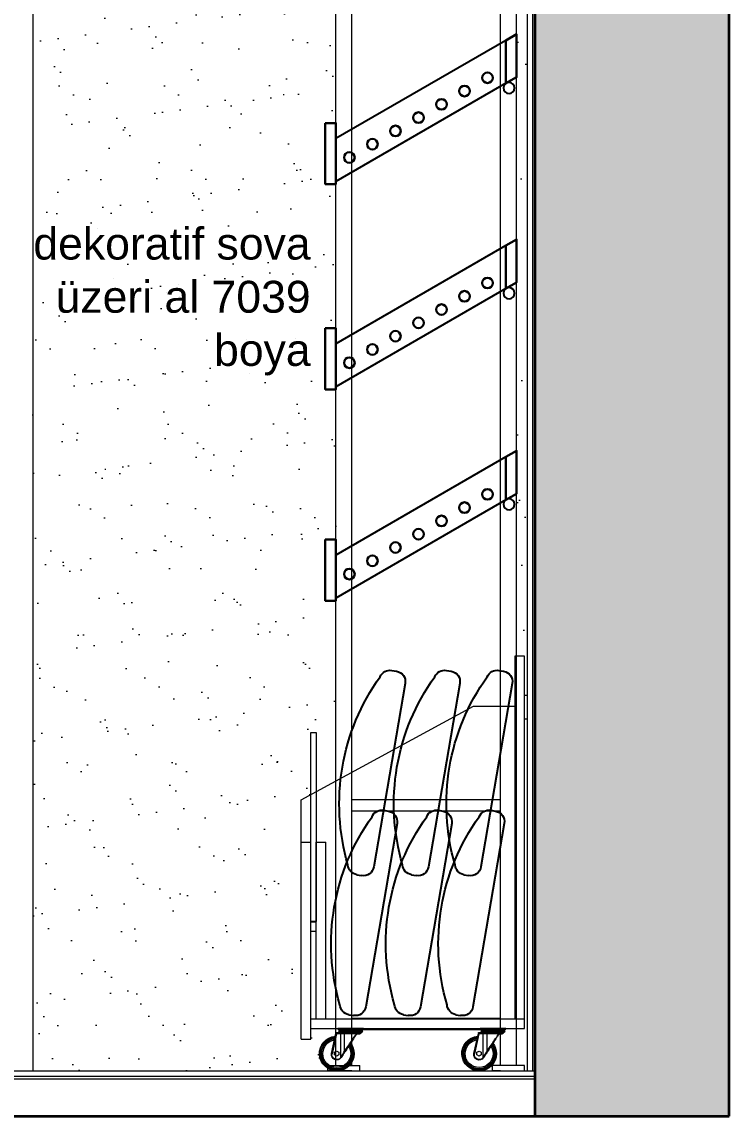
# Model space of a CAD drawing. Header units: millimetres. Extents: x 54215 to 67697, y 23496 to 56611.
# Drawn here: x 57411.3 to 57544.4, y 38749.4 to 38955.2 of the extents above; entities that cross this region are included whole.
import ezdxf

# ---------------------------------------------------------------- set-up
doc = ezdxf.new("R2010")
doc.units = ezdxf.units.MM
doc.layers.add('0 rölöve', color=7, linetype='Continuous', true_color=0xf1380e)
for name, color, linetype, lineweight in [('no3_ahsap gorunus arka ince', 53, 'Continuous', 15), ('no3_ahsap gorunus arka kalın', 43, 'Continuous', 15), ('no3_cam gorunus on', 142, 'Continuous', 15), ('no3_duvar kaplama', 8, 'Continuous', 0), ('no3_duvar mevcut', 4, 'Continuous', 35), ('no3_kutuprofil kesit', 74, 'Continuous', 18), ('no3_tefriş arka ince', 65, 'Continuous', 13), ('no3_yazı duvar', 152, 'Continuous', 0), ('no3_ölçü detay', 252, 'Continuous', 0), ('t_mob kesit', 32, 'Continuous', 30)]:
    doc.layers.add(name, color=color, linetype=linetype, lineweight=lineweight)
doc.layers.add('no3_ahsap kesit on', color=7, linetype='Continuous', lineweight=20, true_color=0xfca103)
doc.layers.add('t_gorunus', color=44, linetype='Continuous')
doc.styles.get("Standard").update_dxf_attribs({"font": 'arial.ttf'})

# ---------------------------------------------------------------- blocks, each defined once
blk = doc.blocks.new('sabit ekmek rafı')
at = {"layer": '0 rölöve'}
for centre in [(1483.83, 4327.21), (1483.83, 4288.61), (1483.83, 4248.9)]:
    blk.add_circle(centre, 1.05, dxfattribs=at)
at = {"layer": 'no3_kutuprofil kesit'}
for p, q in [((1482.41, 4143.33), (1482.41, 4344.33)), ((1482.41, 4344.33), (1516.41, 4344.33)), ((1485.41, 4341.33), (1482.41, 4344.33)), ((1513.41, 4341.33), (1516.41, 4344.33)), ((1516.41, 4143.33), (1516.41, 4344.33)), ((1485.41, 4143.33), (1485.41, 4341.33)), ((1485.41, 4341.33), (1513.41, 4341.33)), ((1513.41, 4143.33), (1513.41, 4341.33)), ((1485.41, 4193.29), (1513.41, 4193.29)), ((1485.41, 4191.19), (1513.41, 4191.19)), ((1485.41, 4152.18), (1513.41, 4152.18)), ((1485.41, 4150.08), (1513.41, 4150.08)), ((1480.91, 4142.33), (1480.91, 4143.33)), ((1480.91, 4143.33), (1486.91, 4143.33)), ((1486.91, 4142.33), (1486.91, 4143.33)), ((1511.91, 4142.33), (1511.91, 4143.33)), ((1517.91, 4143.33), (1511.91, 4143.33)), ((1517.91, 4142.33), (1517.91, 4143.33)), ((1482.41, 4142.33), (1480.91, 4142.33)), ((1485.41, 4142.33), (1482.41, 4142.33)), ((1485.41, 4142.33), (1486.91, 4142.33)), ((1513.41, 4142.33), (1511.91, 4142.33)), ((1516.41, 4142.33), (1513.41, 4142.33)), ((1513.41, 4142.33), (1516.41, 4142.33)), ((1516.41, 4142.33), (1517.91, 4142.33))]:
    blk.add_line(p, q, dxfattribs=at)
at = {"layer": 't_gorunus'}
for p, q in [((1484.41, 4336.17), (1516.41, 4317.7)), ((1484.41, 4328.09), (1516.41, 4309.62)), ((1484.41, 4297.57), (1516.41, 4279.1)), ((1484.41, 4289.49), (1516.41, 4271.02)), ((1484.41, 4257.82), (1516.41, 4239.34)), ((1484.41, 4249.74), (1516.41, 4231.26))]:
    blk.add_line(p, q, dxfattribs=at)
at = {"layer": 't_mob kesit'}
for points in [[(1484.41, 4336.17), (1484.41, 4328.09), (1482.41, 4329.24), (1482.41, 4337.33), (1484.41, 4336.17)], [(1518.41, 4320.62), (1516.41, 4320.62), (1516.41, 4309.12), (1518.41, 4309.12), (1518.41, 4320.62)], [(1484.41, 4297.57), (1484.41, 4289.49), (1482.41, 4290.64), (1482.41, 4298.73), (1484.41, 4297.57)], [(1518.41, 4282.02), (1516.41, 4282.02), (1516.41, 4270.52), (1518.41, 4270.52), (1518.41, 4282.02)], [(1484.41, 4257.82), (1484.41, 4249.74), (1482.41, 4250.89), (1482.41, 4258.97), (1484.41, 4257.82)], [(1518.41, 4242.26), (1516.41, 4242.26), (1516.41, 4230.76), (1518.41, 4230.76), (1518.41, 4242.26)]]:
    blk.add_lwpolyline(points, dxfattribs=at)
for centre in [(1487.88, 4329.13, 2), (1492.21, 4326.63, 2), (1496.54, 4324.13, 2), (1500.87, 4321.63, 2), (1505.2, 4319.13, 2), (1509.53, 4316.63, 2), (1513.86, 4314.13, 2), (1487.88, 4290.53, 2), (1492.21, 4288.03, 2), (1496.54, 4285.53, 2), (1500.87, 4283.03, 2), (1505.2, 4280.53, 2), (1509.53, 4278.03, 2), (1513.86, 4275.53, 2), (1487.88, 4250.78, 2), (1492.21, 4248.28, 2), (1496.54, 4245.78, 2), (1500.87, 4243.28, 2), (1505.2, 4240.78, 2), (1509.53, 4238.28, 2), (1513.86, 4235.78, 2)]:
    blk.add_circle(centre, 1, dxfattribs=at)
blk = doc.blocks.new('ekmek')
for p, q in [((1709.68, 744.61), (1708.77, 744.61)), ((1706.77, 742.61), (1706.77, 707.61)), ((1709.68, 705.61), (1708.77, 705.61))]:
    blk.add_line(p, q)
for centre, radius, start, end in [((1708.77, 742.61), 2, 90, 180), ((1709.68, 742.61), 2, 12.9946, 90), ((1674.81, 725.11), 40.96, 334.0108, 25.9892), ((1708.77, 707.61), 2, 180, 270), ((1709.68, 707.61), 2, 270, 347.0054)]:
    blk.add_arc(centre, radius, start, end)
blk = doc.blocks.new('ekmek arabası')
at = {"layer": 'no3_ahsap gorunus arka kalın'}
for p, q in [((1490.08, 4210.92), (1482.26, 4210.92)), ((1522.46, 4193.33), (1490.08, 4210.92)), ((1522.46, 4185.33), (1522.46, 4193.33))]:
    blk.add_line(p, q, dxfattribs=at)
at = {"layer": 'no3_ahsap kesit on'}
for p, q in [((1480.46, 4150.33), (1480.46, 4220.33)), ((1480.46, 4220.33), (1482.26, 4220.33)), ((1482.26, 4220.33), (1482.26, 4152.13)), ((1517.86, 4152.13), (1517.86, 4185.33)), ((1519.66, 4185.33), (1517.86, 4185.33)), ((1519.66, 4152.13), (1519.66, 4185.33)), ((1520.66, 4148.33), (1520.66, 4185.33)), ((1522.46, 4185.33), (1520.66, 4185.33)), ((1522.46, 4148.33), (1522.46, 4185.33)), ((1519.66, 4170.33), (1520.66, 4170.33)), ((1519.66, 4168.53), (1520.66, 4168.53)), ((1520.66, 4152.13), (1480.46, 4152.13)), ((1520.66, 4150.33), (1480.46, 4150.33)), ((1522.46, 4148.33), (1520.66, 4148.33))]:
    blk.add_line(p, q, dxfattribs=at)
at = {"layer": 'no3_cam gorunus on'}
blk.add_lwpolyline([(1519.66, 4170.43), (1520.66, 4170.43), (1520.66, 4206.01), (1519.66, 4206.01)], close=True, dxfattribs=at)
at = {"layer": 'no3_tefriş arka ince', "linetype": 'Continuous', "lineweight": 0}
for p, q in [((1483.99, 4150.33), (1484.27, 4150.33)), ((1483.99, 4150.33), (1483.99, 4150.21)), ((1484.27, 4150.21), (1483.99, 4150.21)), ((1484.03, 4150.16), (1484.27, 4150.16)), ((1484.14, 4150.16), (1484.14, 4150.16)), ((1484.14, 4150.16), (1488.62, 4150.16)), ((1484.14, 4149.77), (1484.14, 4149.93)), ((1488.62, 4149.93), (1484.14, 4149.93)), ((1488.62, 4149.77), (1484.14, 4149.77)), ((1488.54, 4150.02), (1484.21, 4150.02)), ((1484.27, 4150.33), (1488.48, 4150.33)), ((1488.48, 4150.21), (1484.27, 4150.21)), ((1484.27, 4150.16), (1488.48, 4150.16)), ((1484.35, 4149.55), (1484.48, 4149.55)), ((1484.48, 4149.55), (1484.61, 4149.55)), ((1484.48, 4149.55), (1484.48, 4149.35)), ((1484.48, 4149.35), (1484.61, 4149.35)), ((1484.61, 4149.55), (1487.8, 4149.55)), ((1484.61, 4149.55), (1484.61, 4149.46)), ((1484.61, 4149.35), (1484.61, 4149.35)), ((1484.61, 4149.35), (1484.95, 4149.35)), ((1484.69, 4149.27), (1485.01, 4149.27)), ((1485.11, 4149.33), (1487.51, 4149.33)), ((1487.51, 4146.06), (1487.51, 4149.33)), ((1487.51, 4149.33), (1488.27, 4149.33)), ((1488.27, 4149.55), (1487.8, 4149.55)), ((1488.27, 4149.55), (1488.27, 4149.33)), ((1489.03, 4149.55), (1488.27, 4149.55)), ((1488.27, 4149.33), (1488.27, 4144.82)), ((1488.27, 4149.33), (1489.06, 4149.33)), ((1488.48, 4150.35), (1488.48, 4150.33)), ((1488.48, 4150.33), (1488.77, 4150.33)), ((1488.48, 4150.33), (1488.48, 4150.21)), ((1488.77, 4150.21), (1488.48, 4150.21)), ((1488.48, 4150.21), (1488.48, 4150.16)), ((1488.48, 4150.16), (1488.73, 4150.16)), ((1488.62, 4150.16), (1488.62, 4150.16)), ((1488.62, 4149.93), (1488.62, 4149.77)), ((1488.77, 4150.21), (1488.77, 4150.33)), ((1489.06, 4149.33), (1489.87, 4145.56)), ((1489.96, 4145.58), (1489.14, 4149.35)), ((1510.77, 4150.33), (1511.06, 4150.33)), ((1510.77, 4150.33), (1510.77, 4150.21)), ((1511.06, 4150.21), (1510.77, 4150.21)), ((1510.82, 4150.16), (1511.06, 4150.16)), ((1510.92, 4150.16), (1510.92, 4150.16)), ((1510.92, 4150.16), (1515.41, 4150.16)), ((1510.92, 4149.77), (1510.92, 4149.93)), ((1515.41, 4149.93), (1510.92, 4149.93)), ((1515.41, 4149.77), (1510.92, 4149.77)), ((1515.33, 4150.02), (1511, 4150.02)), ((1511.06, 4150.33), (1515.27, 4150.33)), ((1515.27, 4150.21), (1511.06, 4150.21)), ((1511.06, 4150.16), (1515.27, 4150.16)), ((1511.14, 4149.55), (1511.27, 4149.55)), ((1511.27, 4149.55), (1511.39, 4149.55)), ((1511.27, 4149.55), (1511.27, 4149.35)), ((1511.27, 4149.35), (1511.39, 4149.35)), ((1511.39, 4149.55), (1514.59, 4149.55)), ((1511.39, 4149.55), (1511.39, 4149.46)), ((1511.39, 4149.35), (1511.39, 4149.35)), ((1511.39, 4149.35), (1511.74, 4149.35)), ((1511.48, 4149.27), (1511.8, 4149.27)), ((1511.9, 4149.33), (1514.3, 4149.33)), ((1514.3, 4146.06), (1514.3, 4149.33)), ((1514.3, 4149.33), (1515.06, 4149.33)), ((1515.06, 4149.55), (1514.59, 4149.55)), ((1515.06, 4149.55), (1515.06, 4149.33)), ((1515.82, 4149.55), (1515.06, 4149.55)), ((1515.06, 4149.33), (1515.06, 4144.82)), ((1515.06, 4149.33), (1515.84, 4149.33)), ((1515.27, 4150.35), (1515.27, 4150.33)), ((1515.27, 4150.33), (1515.56, 4150.33)), ((1515.27, 4150.33), (1515.27, 4150.21)), ((1515.56, 4150.21), (1515.27, 4150.21)), ((1515.27, 4150.21), (1515.27, 4150.16)), ((1515.27, 4150.16), (1515.52, 4150.16)), ((1515.41, 4150.16), (1515.41, 4150.16)), ((1515.41, 4149.93), (1515.41, 4149.77)), ((1515.56, 4150.21), (1515.56, 4150.33)), ((1515.84, 4149.33), (1516.66, 4145.56)), ((1516.75, 4145.58), (1515.93, 4149.35)), ((1488.99, 4146.07), (1488.58, 4145.83)), ((1488.58, 4145.83), (1488.58, 4145.35)), ((1488.58, 4145.35), (1488.99, 4145.12)), ((1489.4, 4145.83), (1488.99, 4146.07)), ((1488.99, 4145.12), (1489.4, 4145.35)), ((1489.4, 4145.35), (1489.4, 4145.83)), ((1515.78, 4146.07), (1515.37, 4145.83)), ((1515.37, 4145.83), (1515.37, 4145.35)), ((1515.37, 4145.35), (1515.78, 4145.12)), ((1516.19, 4145.83), (1515.78, 4146.07)), ((1515.78, 4145.12), (1516.19, 4145.35)), ((1516.19, 4145.35), (1516.19, 4145.83)), ((1488.16, 4144.83), (1488.2, 4144.77)), ((1488.27, 4144.82), (1488.23, 4144.88)), ((1514.95, 4144.83), (1514.99, 4144.77)), ((1515.06, 4144.82), (1515.02, 4144.88))]:
    blk.add_line(p, q, dxfattribs=at)
at = {"layer": 'no3_tefriş arka ince', "linetype": 'Continuous', "lineweight": 0, "flags": 128}
for points in [[(1487.39, 4149.55), (1487.42, 4149.55), (1487.44, 4149.53), (1487.46, 4149.51), (1487.48, 4149.49), (1487.49, 4149.45), (1487.5, 4149.42), (1487.51, 4149.38), (1487.51, 4149.33)], [(1489.03, 4149.55), (1489.03, 4149.55), (1489.03, 4149.53), (1489.03, 4149.51), (1489.04, 4149.49), (1489.04, 4149.45), (1489.05, 4149.42), (1489.05, 4149.38), (1489.06, 4149.33)], [(1489.06, 4149.33), (1489.07, 4149.34), (1489.09, 4149.34), (1489.1, 4149.34), (1489.12, 4149.35), (1489.13, 4149.35), (1489.14, 4149.35), (1489.14, 4149.35), (1489.14, 4149.35)], [(1489.11, 4149.48), (1489.11, 4149.48), (1489.12, 4149.47), (1489.12, 4149.46), (1489.12, 4149.44), (1489.13, 4149.42), (1489.13, 4149.4), (1489.14, 4149.38), (1489.14, 4149.35)], [(1514.18, 4149.55), (1514.2, 4149.55), (1514.23, 4149.53), (1514.25, 4149.51), (1514.26, 4149.49), (1514.28, 4149.45), (1514.29, 4149.42), (1514.3, 4149.38), (1514.3, 4149.33)], [(1515.82, 4149.55), (1515.82, 4149.55), (1515.82, 4149.53), (1515.82, 4149.51), (1515.82, 4149.49), (1515.83, 4149.45), (1515.83, 4149.42), (1515.84, 4149.38), (1515.84, 4149.33)], [(1515.84, 4149.33), (1515.86, 4149.34), (1515.88, 4149.34), (1515.89, 4149.34), (1515.9, 4149.35), (1515.91, 4149.35), (1515.92, 4149.35), (1515.93, 4149.35), (1515.93, 4149.35)], [(1515.9, 4149.48), (1515.9, 4149.48), (1515.9, 4149.47), (1515.91, 4149.46), (1515.91, 4149.44), (1515.91, 4149.42), (1515.92, 4149.4), (1515.92, 4149.38), (1515.93, 4149.35)], [(1485.44, 4149.1), (1485.44, 4149.09), (1485.43, 4149.08), (1485.42, 4149.08), (1485.42, 4149.07), (1485.41, 4149.06), (1485.41, 4149.06), (1485.41, 4149.05), (1485.41, 4149.05)], [(1485.41, 4149.05), (1485.56, 4148.83), (1485.71, 4148.6), (1485.86, 4148.36), (1486.02, 4148.12), (1486.17, 4147.88), (1486.33, 4147.63), (1486.49, 4147.39), (1486.65, 4147.14), (1486.81, 4146.91), (1486.96, 4146.67), (1487.11, 4146.44), (1487.25, 4146.22), (1487.39, 4146.01)], [(1487.51, 4146.06), (1487.37, 4146.27), (1487.22, 4146.49), (1487.06, 4146.72), (1486.9, 4146.95), (1486.74, 4147.19), (1486.57, 4147.43), (1486.41, 4147.68), (1486.24, 4147.92), (1486.08, 4148.17), (1485.91, 4148.41), (1485.75, 4148.64), (1485.6, 4148.87), (1485.44, 4149.1)], [(1512.23, 4149.1), (1512.22, 4149.09), (1512.21, 4149.08), (1512.21, 4149.08), (1512.2, 4149.07), (1512.2, 4149.06), (1512.2, 4149.06), (1512.2, 4149.05), (1512.2, 4149.05)], [(1512.2, 4149.05), (1512.34, 4148.83), (1512.49, 4148.6), (1512.65, 4148.36), (1512.8, 4148.12), (1512.96, 4147.88), (1513.12, 4147.63), (1513.28, 4147.39), (1513.44, 4147.14), (1513.59, 4146.91), (1513.75, 4146.67), (1513.9, 4146.44), (1514.04, 4146.22), (1514.18, 4146.01)], [(1514.3, 4146.06), (1514.15, 4146.27), (1514, 4146.49), (1513.85, 4146.72), (1513.69, 4146.95), (1513.53, 4147.19), (1513.36, 4147.43), (1513.2, 4147.68), (1513.03, 4147.92), (1512.86, 4148.17), (1512.7, 4148.41), (1512.54, 4148.64), (1512.38, 4148.87), (1512.23, 4149.1)], [(1487.51, 4146.06), (1487.49, 4146.04), (1487.48, 4146.03), (1487.46, 4146.02), (1487.44, 4146.01), (1487.42, 4146.01), (1487.41, 4146), (1487.4, 4146), (1487.39, 4146.01)], [(1487.39, 4146.01), (1487.51, 4145.83), (1487.63, 4145.64), (1487.76, 4145.44), (1487.89, 4145.24), (1488.02, 4145.04), (1488.16, 4144.83)], [(1488.23, 4144.88), (1488.08, 4145.13), (1487.93, 4145.37), (1487.78, 4145.61), (1487.64, 4145.84), (1487.51, 4146.06)], [(1489.87, 4145.56), (1489.89, 4145.57), (1489.91, 4145.57), (1489.92, 4145.57), (1489.93, 4145.58), (1489.94, 4145.58), (1489.95, 4145.58), (1489.96, 4145.58), (1489.96, 4145.58)], [(1514.3, 4146.06), (1514.28, 4146.04), (1514.26, 4146.03), (1514.24, 4146.02), (1514.23, 4146.01), (1514.21, 4146.01), (1514.19, 4146), (1514.18, 4146), (1514.18, 4146.01)], [(1514.18, 4146.01), (1514.3, 4145.83), (1514.42, 4145.64), (1514.55, 4145.44), (1514.68, 4145.24), (1514.81, 4145.04), (1514.95, 4144.83)], [(1515.02, 4144.88), (1514.87, 4145.13), (1514.72, 4145.37), (1514.57, 4145.61), (1514.43, 4145.84), (1514.3, 4146.06)], [(1516.66, 4145.56), (1516.68, 4145.57), (1516.69, 4145.57), (1516.71, 4145.57), (1516.72, 4145.58), (1516.73, 4145.58), (1516.74, 4145.58), (1516.74, 4145.58), (1516.75, 4145.58)], [(1488.27, 4144.82), (1488.26, 4144.81), (1488.25, 4144.8), (1488.23, 4144.79), (1488.22, 4144.78), (1488.21, 4144.78), (1488.21, 4144.77), (1488.2, 4144.77), (1488.2, 4144.77)], [(1515.06, 4144.82), (1515.05, 4144.81), (1515.03, 4144.8), (1515.02, 4144.79), (1515.01, 4144.78), (1515, 4144.78), (1515, 4144.77), (1514.99, 4144.77), (1514.99, 4144.77)]]:
    blk.add_lwpolyline(points, dxfattribs=at)
at = {"layer": 'no3_tefriş arka ince', "linetype": 'Continuous', "lineweight": 0}
for centre, radius, start, end in [((1484.03, 4150.21), 0.0435, 180, 270), ((1484.35, 4149.77), 0.218, 180, 270), ((1485.02, 4149.34), 0.0739, 175.0503, 257.8305), ((1488.4, 4149.77), 0.218, 270, 0), ((1488.73, 4150.21), 0.0435, 270, 0), ((1488.73, 4150.33), 0.0435, 0, 34.0681), ((1489.03, 4149.46), 0.087, 12.2199, 90), ((1510.82, 4150.21), 0.0435, 180, 270), ((1511.14, 4149.77), 0.218, 180, 270), ((1511.81, 4149.34), 0.0739, 175.0503, 257.8305), ((1515.19, 4149.77), 0.218, 270, 0), ((1515.52, 4150.21), 0.0435, 270, 0), ((1515.52, 4150.33), 0.0435, 0, 34.0681), ((1515.82, 4149.46), 0.087, 12.2199, 90), ((1488.99, 4145.59), 3.26, 180, 85.3685), ((1488.99, 4145.59), 3.26, 142.9774, 180), ((1488.99, 4145.59), 3.18, 180, 84.9026), ((1488.99, 4145.59), 3.18, 143.5345, 180), ((1488.99, 4145.59), 3.13, 143.8276, 0), ((1488.99, 4145.59), 2.9, 145.5913, 180), ((1488.99, 4145.59), 2.85, 146.0352, 180), ((1488.99, 4145.59), 3.13, 0, 84.6577), ((1488.99, 4145.59), 2.9, 360, 83.1871), ((1488.99, 4145.59), 2.85, 360, 82.8179), ((1488.99, 4145.59), 2.62, 360, 81.0829), ((1515.78, 4145.59), 3.26, 180, 85.3685), ((1515.78, 4145.59), 3.26, 142.9774, 180), ((1515.78, 4145.59), 3.18, 180, 84.9026), ((1515.78, 4145.59), 3.18, 143.5345, 180), ((1515.78, 4145.59), 3.13, 143.8276, 0), ((1515.78, 4145.59), 2.9, 145.5913, 180), ((1515.78, 4145.59), 2.85, 146.0352, 180), ((1515.78, 4145.59), 3.13, 0, 84.6577), ((1515.78, 4145.59), 2.9, 360, 83.1871), ((1515.78, 4145.59), 2.85, 360, 82.8179), ((1515.78, 4145.59), 2.62, 360, 81.0829), ((1488.99, 4145.59), 2.9, 180, 360), ((1488.99, 4145.59), 2.85, 180, 360), ((1488.99, 4145.59), 2.62, 148.1272, 180), ((1488.99, 4145.59), 2.62, 180, 360), ((1488.99, 4145.37), 0.992, 217.5858, 12.2199), ((1488.99, 4145.37), 0.905, 217.5858, 12.2199), ((1515.78, 4145.59), 2.9, 180, 360), ((1515.78, 4145.59), 2.85, 180, 360), ((1515.78, 4145.59), 2.62, 148.1272, 180), ((1515.78, 4145.59), 2.62, 180, 360), ((1515.78, 4145.37), 0.992, 217.5858, 12.2199), ((1515.78, 4145.37), 0.905, 217.5858, 12.2199), ((1487.38, 4146.14), 1.52, 300.5709, 303.928), ((1514.17, 4146.14), 1.52, 300.5709, 303.928)]:
    blk.add_arc(centre, radius, start, end, dxfattribs=at)
for points, knots in [([(1484.25, 4150.02), (1484.23, 4150.03), (1484.2, 4150.04), (1484.16, 4150.08), (1484.14, 4150.12), (1484.14, 4150.14), (1484.14, 4150.16)], [0, 0, 0, 0, 0.27953, 0.570544, 0.793268, 1, 1, 1, 1]), ([(1484.14, 4149.93), (1484.14, 4149.94), (1484.14, 4149.97), (1484.16, 4150), (1484.19, 4150.02), (1484.2, 4150.02), (1484.21, 4150.02)], [0, 0, 0, 0, 0.265409, 0.552726, 0.781188, 1, 1, 1, 1]), ([(1484.61, 4149.46), (1484.61, 4149.45), (1484.61, 4149.44), (1484.61, 4149.4), (1484.61, 4149.37), (1484.61, 4149.35)], [0, 0, 0, 0, 0.250228, 0.658711, 1, 1, 1, 1]), ([(1484.61, 4149.35), (1484.61, 4149.34), (1484.61, 4149.32), (1484.62, 4149.3), (1484.64, 4149.28), (1484.67, 4149.27), (1484.68, 4149.27), (1484.69, 4149.27), (1484.69, 4149.27)], [0, 0, 0, 0, 0.152265, 0.368123, 0.588011, 0.816916, 0.996049, 1, 1, 1, 1]), ([(1484.95, 4149.35), (1484.97, 4149.35), (1485.02, 4149.35), (1485.07, 4149.34), (1485.1, 4149.33), (1485.11, 4149.33), (1485.11, 4149.33)], [0, 0, 0, 0, 0.415021, 0.818494, 0.989206, 1, 1, 1, 1]), ([(1485.01, 4149.27), (1485.04, 4149.27), (1485.09, 4149.26), (1485.19, 4149.24), (1485.31, 4149.18), (1485.38, 4149.09), (1485.41, 4149.05)], [0, 0, 0, 0, 0.203277, 0.411381, 0.708455, 1, 1, 1, 1]), ([(1485.44, 4149.1), (1485.4, 4149.15), (1485.32, 4149.24), (1485.2, 4149.31), (1485.13, 4149.33), (1485.11, 4149.33)], [0, 0, 0, 0, 0.430606, 0.865023, 1, 1, 1, 1]), ([(1488.62, 4150.16), (1488.62, 4150.14), (1488.61, 4150.11), (1488.59, 4150.06), (1488.55, 4150.04), (1488.52, 4150.03), (1488.51, 4150.02)], [0, 0, 0, 0, 0.265646, 0.553127, 0.781569, 1, 1, 1, 1]), ([(1488.54, 4150.02), (1488.55, 4150.02), (1488.58, 4150.01), (1488.6, 4149.99), (1488.62, 4149.96), (1488.62, 4149.94), (1488.62, 4149.93)], [0, 0, 0, 0, 0.279968, 0.570878, 0.793403, 1, 1, 1, 1]), ([(1511.03, 4150.02), (1511.02, 4150.03), (1510.98, 4150.04), (1510.95, 4150.08), (1510.93, 4150.12), (1510.93, 4150.14), (1510.92, 4150.16)], [0, 0, 0, 0, 0.27953, 0.570544, 0.793268, 1, 1, 1, 1]), ([(1510.92, 4149.93), (1510.93, 4149.94), (1510.93, 4149.97), (1510.95, 4150), (1510.97, 4150.02), (1510.99, 4150.02), (1511, 4150.02)], [0, 0, 0, 0, 0.265409, 0.552726, 0.781188, 1, 1, 1, 1]), ([(1511.39, 4149.46), (1511.39, 4149.45), (1511.39, 4149.44), (1511.39, 4149.4), (1511.39, 4149.37), (1511.39, 4149.35)], [0, 0, 0, 0, 0.250228, 0.658711, 1, 1, 1, 1]), ([(1511.39, 4149.35), (1511.39, 4149.34), (1511.4, 4149.32), (1511.41, 4149.3), (1511.43, 4149.28), (1511.45, 4149.27), (1511.47, 4149.27), (1511.48, 4149.27), (1511.48, 4149.27)], [0, 0, 0, 0, 0.152265, 0.368123, 0.588011, 0.816916, 0.996049, 1, 1, 1, 1]), ([(1511.74, 4149.35), (1511.76, 4149.35), (1511.8, 4149.35), (1511.86, 4149.34), (1511.89, 4149.33), (1511.9, 4149.33), (1511.9, 4149.33)], [0, 0, 0, 0, 0.415021, 0.818494, 0.989206, 1, 1, 1, 1]), ([(1511.8, 4149.27), (1511.82, 4149.27), (1511.88, 4149.26), (1511.98, 4149.24), (1512.1, 4149.18), (1512.16, 4149.09), (1512.2, 4149.05)], [0, 0, 0, 0, 0.203277, 0.411381, 0.708455, 1, 1, 1, 1]), ([(1512.23, 4149.1), (1512.19, 4149.15), (1512.11, 4149.24), (1511.99, 4149.31), (1511.92, 4149.33), (1511.9, 4149.33)], [0, 0, 0, 0, 0.430606, 0.865023, 1, 1, 1, 1]), ([(1515.41, 4150.16), (1515.41, 4150.14), (1515.4, 4150.11), (1515.37, 4150.06), (1515.34, 4150.04), (1515.31, 4150.03), (1515.3, 4150.02)], [0, 0, 0, 0, 0.265646, 0.553127, 0.781569, 1, 1, 1, 1]), ([(1515.33, 4150.02), (1515.34, 4150.02), (1515.37, 4150.01), (1515.39, 4149.99), (1515.4, 4149.96), (1515.41, 4149.94), (1515.41, 4149.93)], [0, 0, 0, 0, 0.279968, 0.570878, 0.793403, 1, 1, 1, 1]), ([(1486.04, 4145.59), (1486.05, 4145.68), (1486.05, 4145.86), (1486.09, 4146.13), (1486.16, 4146.43), (1486.27, 4146.73), (1486.41, 4147.02), (1486.52, 4147.19), (1486.57, 4147.26)], [0, 0, 0, 0, 0.146494, 0.300123, 0.468426, 0.65254, 0.850329, 1, 1, 1, 1]), ([(1489.32, 4148.51), (1489.33, 4148.51), (1489.47, 4148.5), (1489.71, 4148.45), (1490.06, 4148.34), (1490.37, 4148.2), (1490.67, 4148.02), (1490.92, 4147.82), (1491.15, 4147.6), (1491.36, 4147.34), (1491.55, 4147.05), (1491.71, 4146.73), (1491.82, 4146.43), (1491.89, 4146.13), (1491.93, 4145.86), (1491.93, 4145.68), (1491.93, 4145.59)], [0, 0, 0, 0, 0.0074242, 0.0924471, 0.176177, 0.2580384, 0.3375358, 0.4142622, 0.4879077, 0.558258, 0.6463154, 0.728583, 0.8051605, 0.8751704, 0.9390701, 1, 1, 1, 1]), ([(1512.83, 4145.59), (1512.83, 4145.68), (1512.84, 4145.86), (1512.88, 4146.13), (1512.95, 4146.43), (1513.06, 4146.73), (1513.19, 4147.02), (1513.31, 4147.19), (1513.36, 4147.26)], [0, 0, 0, 0, 0.146494, 0.300123, 0.468426, 0.65254, 0.850329, 1, 1, 1, 1]), ([(1516.11, 4148.51), (1516.12, 4148.51), (1516.25, 4148.5), (1516.5, 4148.45), (1516.84, 4148.34), (1517.16, 4148.2), (1517.45, 4148.02), (1517.71, 4147.82), (1517.94, 4147.6), (1518.15, 4147.34), (1518.34, 4147.05), (1518.5, 4146.73), (1518.6, 4146.43), (1518.67, 4146.13), (1518.71, 4145.86), (1518.72, 4145.68), (1518.72, 4145.59)], [0, 0, 0, 0, 0.0074242, 0.0924471, 0.176177, 0.2580384, 0.3375358, 0.4142622, 0.4879077, 0.558258, 0.6463154, 0.728583, 0.8051605, 0.8751704, 0.9390701, 1, 1, 1, 1]), ([(1491.93, 4145.59), (1491.93, 4145.5), (1491.93, 4145.32), (1491.89, 4145.05), (1491.82, 4144.76), (1491.71, 4144.45), (1491.55, 4144.13), (1491.36, 4143.84), (1491.15, 4143.59), (1490.92, 4143.37), (1490.67, 4143.16), (1490.37, 4142.99), (1490.06, 4142.84), (1489.71, 4142.73), (1489.36, 4142.66), (1488.99, 4142.64), (1488.62, 4142.66), (1488.26, 4142.73), (1487.92, 4142.84), (1487.6, 4142.99), (1487.31, 4143.16), (1487.05, 4143.37), (1486.83, 4143.59), (1486.61, 4143.84), (1486.42, 4144.13), (1486.27, 4144.45), (1486.16, 4144.76), (1486.09, 4145.05), (1486.05, 4145.32), (1486.05, 4145.5), (1486.04, 4145.59)], [0, 0, 0, 0, 0.0282554, 0.0578871, 0.0903497, 0.1258612, 0.1640102, 0.2048407, 0.2374622, 0.2716129, 0.3071916, 0.3440553, 0.3820152, 0.4208416, 0.4602674, 0.5000001, 0.5397328, 0.5791585, 0.617985, 0.6559447, 0.6928082, 0.7283872, 0.7625377, 0.7951593, 0.8359924, 0.8741405, 0.9096503, 0.9421145, 0.9717454, 1, 1, 1, 1]), ([(1486.09, 4145.59), (1486.09, 4145.59), (1486.08, 4145.59), (1486.07, 4145.59), (1486.06, 4145.59), (1486.05, 4145.59), (1486.04, 4145.59)], [0, 0, 0, 0, 0.271328, 0.562153, 0.788654, 1, 1, 1, 1]), ([(1486.14, 4145.59), (1486.15, 4145.59), (1486.16, 4145.59), (1486.22, 4145.59), (1486.29, 4145.59), (1486.34, 4145.59), (1486.37, 4145.59)], [0, 0, 0, 0, 0.270907, 0.562252, 0.789079, 1, 1, 1, 1]), ([(1491.61, 4145.59), (1491.64, 4145.59), (1491.7, 4145.59), (1491.78, 4145.59), (1491.82, 4145.59), (1491.83, 4145.59), (1491.84, 4145.59)], [0, 0, 0, 0, 0.270915, 0.562265, 0.789097, 1, 1, 1, 1]), ([(1491.93, 4145.59), (1491.93, 4145.59), (1491.91, 4145.59), (1491.9, 4145.59), (1491.89, 4145.59), (1491.89, 4145.59), (1491.89, 4145.59)], [0, 0, 0, 0, 0.2713296, 0.5621282, 0.7886665, 1, 1, 1, 1]), ([(1518.72, 4145.59), (1518.72, 4145.5), (1518.71, 4145.32), (1518.67, 4145.05), (1518.6, 4144.76), (1518.5, 4144.45), (1518.34, 4144.13), (1518.15, 4143.84), (1517.94, 4143.59), (1517.71, 4143.37), (1517.45, 4143.16), (1517.16, 4142.99), (1516.84, 4142.84), (1516.5, 4142.73), (1516.14, 4142.66), (1515.78, 4142.64), (1515.41, 4142.66), (1515.05, 4142.73), (1514.71, 4142.84), (1514.39, 4142.99), (1514.1, 4143.16), (1513.84, 4143.37), (1513.61, 4143.59), (1513.4, 4143.84), (1513.21, 4144.13), (1513.06, 4144.45), (1512.95, 4144.76), (1512.88, 4145.05), (1512.84, 4145.32), (1512.83, 4145.5), (1512.83, 4145.59)], [0, 0, 0, 0, 0.0282554, 0.0578871, 0.0903497, 0.1258612, 0.1640102, 0.2048407, 0.2374622, 0.2716129, 0.3071916, 0.3440553, 0.3820152, 0.4208416, 0.4602674, 0.5000001, 0.5397328, 0.5791585, 0.617985, 0.6559447, 0.6928082, 0.7283872, 0.7625377, 0.7951593, 0.8359924, 0.8741405, 0.9096503, 0.9421145, 0.9717454, 1, 1, 1, 1]), ([(1512.88, 4145.59), (1512.87, 4145.59), (1512.87, 4145.59), (1512.86, 4145.59), (1512.85, 4145.59), (1512.84, 4145.59), (1512.83, 4145.59)], [0, 0, 0, 0, 0.271328, 0.562153, 0.788654, 1, 1, 1, 1]), ([(1512.93, 4145.59), (1512.94, 4145.59), (1512.95, 4145.59), (1513.01, 4145.59), (1513.08, 4145.59), (1513.13, 4145.59), (1513.15, 4145.59)], [0, 0, 0, 0, 0.270907, 0.562252, 0.789079, 1, 1, 1, 1]), ([(1518.4, 4145.59), (1518.43, 4145.59), (1518.49, 4145.59), (1518.56, 4145.59), (1518.61, 4145.59), (1518.62, 4145.59), (1518.62, 4145.59)], [0, 0, 0, 0, 0.270915, 0.562265, 0.789097, 1, 1, 1, 1]), ([(1518.72, 4145.59), (1518.71, 4145.59), (1518.7, 4145.59), (1518.69, 4145.59), (1518.68, 4145.59), (1518.68, 4145.59), (1518.68, 4145.59)], [0, 0, 0, 0, 0.2713296, 0.5621282, 0.7886665, 1, 1, 1, 1])]:
    blk.add_open_spline(points, degree=3, knots=knots, dxfattribs=at)
at = {"rotation": 9.694904174056056}
for p in [(-74.59, 3195.78), (-64.71, 3195.78), (-54.43, 3195.78), (-73.07, 3169.46), (-63.2, 3169.46), (-52.91, 3169.46)]:
    blk.add_blockref('ekmek', p, dxfattribs=at)

msp = doc.modelspace()

# ---------------------------------------------------------------- hatches: boundary and pattern name
at = {"layer": 'no3_duvar kaplama'}
h = msp.add_hatch(dxfattribs=at)
h.set_pattern_fill('JIS_STN_2.5', color=256, scale=3)
h.set_pattern_definition([(45, (43689.048, 19634.885), (-5.3033009, 5.3033009), []), (45, (43694.343, 19634.885), (-5.3033009, 5.3033009), [3.6, -1.5])])
h.paths.add_polyline_path([(57544.415, 39388.518), (56689.415, 39388.518), (56689.415, 38749.436), (56724.415, 38749.436), (56724.415, 39304.436), (56763.915, 39304.436), (56763.915, 39344.436), (56868.915, 39344.436), (56868.915, 39304.436), (56884.915, 39304.436), (56884.915, 39344.436), (56989.915, 39344.436), (56989.915, 39304.436), (57005.915, 39304.436), (57005.915, 39343.018), (57110.915, 39343.018), (57110.915, 39304.484), (57126.915, 39304.484), (57126.915, 39343.018), (57231.915, 39343.018), (57231.915, 39304.484), (57247.968, 39304.484), (57247.968, 39343.018), (57352.915, 39343.018), (57352.915, 39304.484), (57368.968, 39304.484), (57368.968, 39343.018), (57473.915, 39343.018), (57473.915, 39304.484), (57507.915, 39304.484), (57507.915, 38749.436), (57544.415, 38749.436)])
at = {"layer": 'no3_ölçü detay'}
h = msp.add_hatch(dxfattribs=at)
h.set_pattern_fill('AR-SAND', color=256, scale=0.25, style=0)
h.set_pattern_definition([(37.5, (43689.048, 19634.885), (-0.400008, 12.235331), [0, -9.652, 0, -10.795, 0, -10.31875]), (7.5, (43689.048, 19634.885), (11.238082, 17.920628), [0, -5.207, 0, -8.6995, 0, -3.33375]), (327.5, (43681.238, 19634.885), (19.7748093, 0.0359296), [0, -3.175, 0, -11.43, 0, -14.9225]), (317.5, (43681.238, 19634.885), (19.088911, 5.573233), [0, -1.5875, 0, -7.493, 0, -8.5725])])
h.paths.add_polyline_path([(57444.715, 38977.936), (57442.915, 38977.936), (57413.415, 38977.936), (57413.415, 38757.936), (57468.682, 38757.936), (57468.915, 38757.936), (57468.915, 38758.401, -0.0660401), (57468.244, 38758.936, -0.6326401), (57470.331, 38764.451), (57470.415, 38764.839), (57470.415, 38764.941), (57470.415, 38764.965), (57470.415, 38765.159), (57470.415, 38765.376), (57470.415, 38765.538), (57470.415, 38765.632), (57470.415, 38765.764), (57470.415, 38765.772), (57470.415, 38765.815), (57470.415, 38765.936), (57465.715, 38765.936), (57465.715, 38763.936), (57463.915, 38763.936), (57463.915, 38800.703), (57463.915, 38800.936), (57463.915, 38808.936), (57465.715, 38809.914), (57465.715, 38821.622), (57466.715, 38821.622), (57466.715, 38810.457), (57470.415, 38812.468), (57470.415, 38846.368), (57468.415, 38846.368), (57468.415, 38857.868), (57470.415, 38857.868), (57470.415, 38886.123), (57468.415, 38886.123), (57468.415, 38897.623), (57470.415, 38897.623), (57470.415, 38924.723), (57468.415, 38924.723), (57468.415, 38936.223), (57470.415, 38936.223), (57470.415, 38959.936), (57504.415, 38959.936), (57504.415, 38952.936), (57504.415, 38944.853), (57504.415, 38914.336), (57504.415, 38906.253), (57504.415, 38874.581), (57504.415, 38866.498), (57504.415, 38835.936), (57505.915, 38835.936), (57505.915, 38767.736), (57505.915, 38765.936), (57504.415, 38765.936), (57504.415, 38758.936), (57505.915, 38758.936), (57505.915, 38757.936), (57506.148, 38757.936), (57506.415, 38757.936), (57506.415, 38977.936)])

# ---------------------------------------------------------------- linework, layer by layer
at = {"layer": 'no3_ahsap gorunus arka ince'}
msp.add_line((57413.415, 38977.936), (57413.415, 38757.936), dxfattribs=at)
at = {"layer": 'no3_duvar kaplama'}
for p, q in [((57506.415, 38977.936), (57506.415, 38757.936)), ((57507.415, 38977.936), (57507.415, 38757.936)), ((56724.415, 38757.936), (57507.915, 38757.936)), ((56724.415, 38756.936), (57507.915, 38756.936)), ((56724.415, 38756.436), (57507.915, 38756.436))]:
    msp.add_line(p, q, dxfattribs=at)
at = {"layer": 'no3_duvar mevcut'}
for p, q in [((57544.415, 38749.436), (57544.415, 39388.518)), ((57507.915, 38749.436), (57507.915, 39304.484)), ((56689.415, 38749.436), (57544.415, 38749.436))]:
    msp.add_line(p, q, dxfattribs=at)

# ---------------------------------------------------------------- block references
at = {"layer": '0 rölöve', "xscale": -1}
for name, p in [('sabit ekmek rafı', (58986.829, 34615.608)), ('ekmek arabası', (58986.371, 34615.608))]:
    msp.add_blockref(name, p, dxfattribs=at)

# ---------------------------------------------------------------- texts
at = {"layer": 'no3_yazı duvar', "insert": (57465.675, 38916.549), "char_height": 6, "width": 54.07265, "attachment_point": 3}
msp.add_mtext('dekoratif sova üzeri al 7039 boya', dxfattribs=at)

doc.saveas('drawing.dxf')
